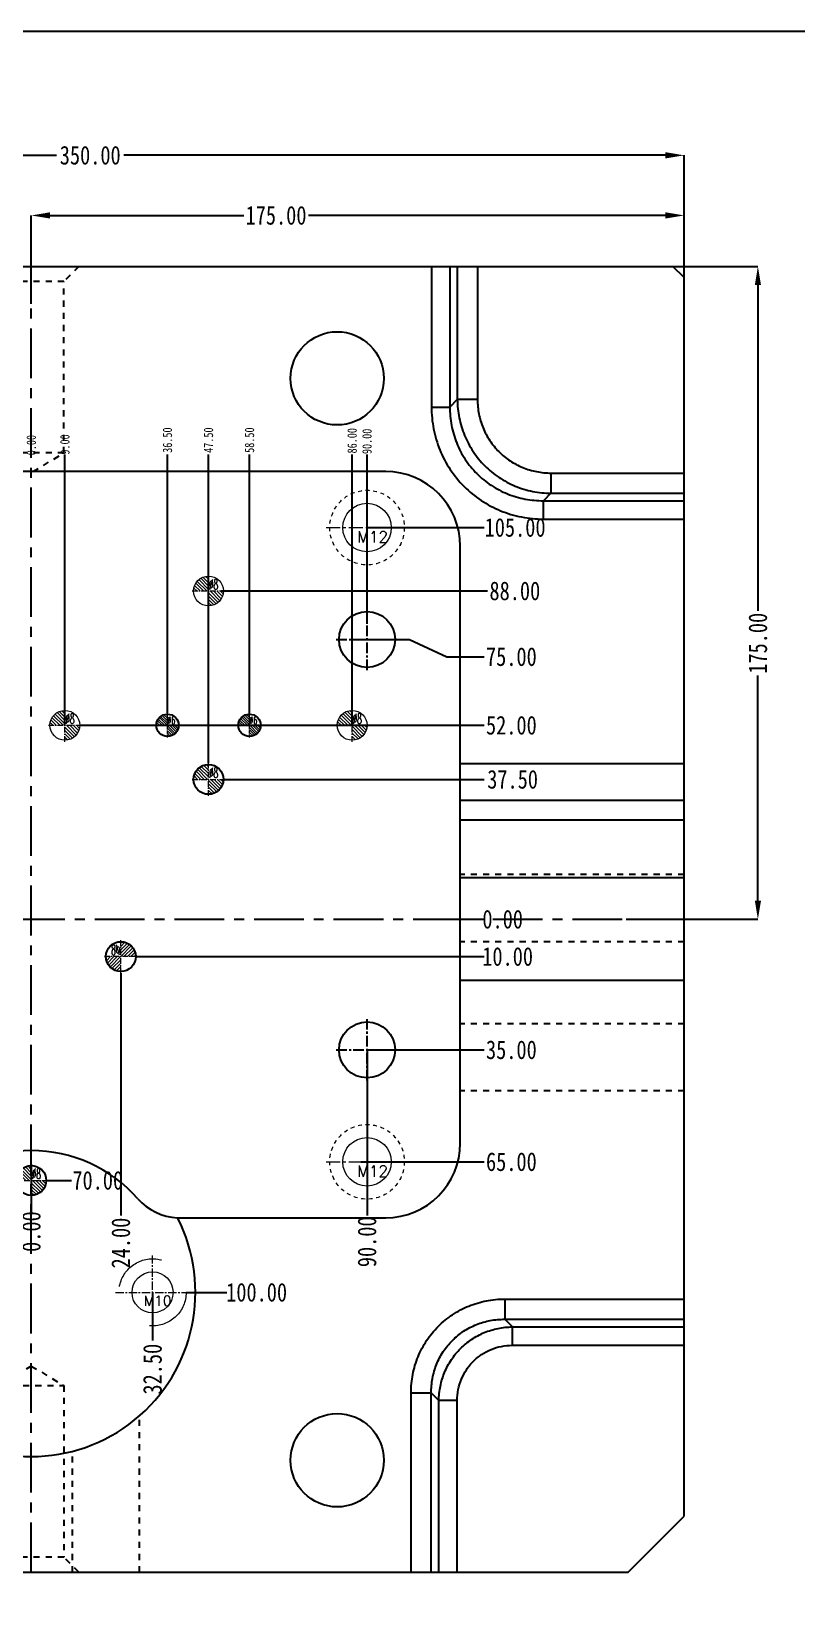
# Model space of a CAD drawing. Header units: millimetres. Extents: x 4 to 4769, y -754 to 1427.
# Drawn here: x 3049.6 to 3254.8, y 30.1 to 449.9 of the extents above; entities that cross this region are included whole.
import ezdxf
from ezdxf.enums import TextEntityAlignment as Align

# ---------------------------------------------------------------- set-up
doc = ezdxf.new("R2010")
doc.units = ezdxf.units.MM
doc.header["$LTSCALE"] = 16.335
doc.header["$PDMODE"] = 3
doc.header["$PDSIZE"] = 0.3125
doc.linetypes.add('CENTER', pattern=[0.6, 0.375, -0.075, 0.075, -0.075])
doc.linetypes.add('HIDDEN', pattern=[0.2, 0.1, -0.1])
doc.layers.get('0').update_dxf_attribs({"linetype": 'CONTINUOUS'})
doc.layers.get('Defpoints').update_dxf_attribs({"linetype": 'CONTINUOUS'})
doc.layers.add('DEFAULT_2', color=8, linetype='HIDDEN')
for name, color, linetype, lineweight in [('dim', 82, 'CONTINUOUS', 9), ('epin', 13, 'CONTINUOUS', 9), ('screw', 33, 'CONTINUOUS', 13)]:
    doc.layers.add(name, color=color, linetype=linetype, lineweight=lineweight)
doc.styles.get("Standard").update_dxf_attribs({"font": 'txt', "width": 0.8})
doc.styles.add('TXT', font='txt.shx', dxfattribs={"bigfont": 'gbcbig.shx'})
doc.styles.add('TXT05', font='txt.shx', dxfattribs={"width": 0.5, "bigfont": 'gbcbig.shx'})
doc.dimstyles.get("Standard").update_dxf_attribs({"dimtxt": 0.15625, "dimasz": 0.1875, "dimexe": 0.125, "dimexo": 0.0625, "dimtad": 0, "dimtih": 1, "dimtoh": 1, "dimdsep": 46, "dimtxsty": 'Standard', "dimcen": 0.09, "dimadec": 0, "dimazin": 0, "dimtp": 0.01, "dimtm": 0.01, "dimtfac": 1, "dimtofl": 0, "dimtmove": 0, "dimatfit": 3, "dimfxl": 0, "dimtolj": 1, "dimarcsym": 0})

# ---------------------------------------------------------------- blocks, each defined once
blk = doc.blocks.new('epin_ejp_8')
at = {"layer": 'epin'}
h = blk.add_hatch(dxfattribs=at)
h.set_pattern_fill('_ANSI31', color=123, scale=0.2, angle=90, style=0)
h.set_pattern_definition([(135, (-1217.56114, 35.9661), (-0.4490128, -0.4490128), [])])
h.paths.add_polyline_path([(0, 4, 0.414214), (-4, 0), (0, 0)])
h.paths.add_polyline_path([(4, 0), (0, 0), (0, -4, 0.414214)])
at = {"layer": 'epin', "color": 1, "linetype": 'CENTER', "ltscale": 0.248791}
for p, q in [((0, -4.4), (0, 4.4)), ((-4.4, 0), (4.4, 0))]:
    blk.add_line(p, q, dxfattribs=at)
at = {"layer": 'epin'}
blk.add_circle((0, 0), 4, dxfattribs=at)
at = {"layer": 'epin', "color": 6, "style": 'TXT05', "width": 0.5}
blk.add_text('%%c8', height=2.8, dxfattribs=at).set_placement((0.16, 0.4))
blk = doc.blocks.new('epin_ejp_6')
at = {"layer": 'epin'}
h = blk.add_hatch(dxfattribs=at)
h.set_pattern_fill('_ANSI31', color=123, scale=0.15, angle=90, style=0)
h.set_pattern_definition([(135, (-648.39147, -667.1919), (-0.3367596, -0.3367596), [])])
h.paths.add_polyline_path([(0, 3, 0.4142136), (-3, 0), (0, 0)])
h.paths.add_polyline_path([(3, 0), (0, 0), (0, -3, 0.4142136)])
at = {"layer": 'epin', "color": 1, "linetype": 'CENTER', "ltscale": 0.12}
for p, q in [((-3.3, 0), (3.3, 0)), ((0, -3.3), (0, 3.3))]:
    blk.add_line(p, q, dxfattribs=at)
at = {"layer": 'epin'}
blk.add_circle((0, 0), 3, dxfattribs=at)
at = {"layer": 'epin', "color": 6, "style": 'TXT05', "width": 0.5}
blk.add_text('%%c6', height=2.1, dxfattribs=at).set_placement((0.995, 1.35), align=Align.MIDDLE)
blk = doc.blocks.new('screw_m12_i')
at = {"layer": 'screw', "color": 1, "linetype": 'CENTER', "ltscale": 0.621977}
for p, q in [((0, -11), (0, 11)), ((-11, 0), (11, 0))]:
    blk.add_line(p, q, dxfattribs=at)
at = {"layer": 'screw', "color": 8, "linetype": 'HIDDEN', "ltscale": 0.621977}
blk.add_circle((0, 0), 10, dxfattribs=at)
at = {"layer": 'screw', "color": 33}
blk.add_circle((0, 0), 6.5, dxfattribs=at)
at = {"layer": 'screw', "color": 6, "style": 'TXT'}
blk.add_text('M12', height=3, dxfattribs=at).set_placement((-2.6, -4))
blk = doc.blocks.new('screw_m10_i')
at = {"layer": 'screw', "color": 1, "linetype": 'CENTER', "ltscale": 0.36}
for p, q in [((0, -9.9), (0, 9.9)), ((-9.9, 0), (9.9, 0))]:
    blk.add_line(p, q, dxfattribs=at)
at = {"layer": 'screw', "color": 8, "linetype": 'HIDDEN', "ltscale": 9.144}
blk.add_circle((0, 0), 9, dxfattribs=at)
at = {"layer": 'screw', "color": 33}
blk.add_circle((0, 0), 5.5, dxfattribs=at)
at = {"layer": 'screw', "color": 6, "style": 'TXT'}
blk.add_text('M10', height=2.7, dxfattribs=at).set_placement((-2.34, -3.6))
blk = doc.blocks.new('*D230')
at = {"color": 4, "lineweight": -2, "transparency": 16777216}
for p, q in [((3049.62, 376.9), (3049.62, 400.55)), ((3054.62, 400.55), (3106.56, 400.55)), ((3219.62, 400.55), (3123.89, 400.55)), ((3224.62, 372.09), (3224.62, 400.55))]:
    blk.add_line(p, q, dxfattribs=at)
at = {"color": 4, "transparency": 16777216}
for points in [[(3054.62, 401.39), (3054.62, 399.72), (3049.62, 400.55)], [(3219.62, 401.39), (3219.62, 399.72), (3224.62, 400.55)]]:
    blk.add_solid(points, dxfattribs=at)
at = {"layer": 'Defpoints', "color": 0, "transparency": 16777216}
for p in [(3049.62, 400.55), (3049.62, 376.9), (3224.62, 372.09)]:
    blk.add_point(p, dxfattribs=at)
at = {"color": 6, "transparency": 16777216, "insert": (3115.22, 400.55), "char_height": 5, "attachment_point": 5}
blk.add_mtext('\\A1;175.00', dxfattribs=at)
blk = doc.blocks.new('*D231')
at = {"color": 4, "lineweight": -2, "transparency": 16777216}
for p, q in [((2874.62, 372.09), (2874.62, 416.66)), ((2879.62, 416.66), (3056.41, 416.66)), ((3219.62, 416.66), (3074.41, 416.66)), ((3224.62, 372.09), (3224.62, 416.66))]:
    blk.add_line(p, q, dxfattribs=at)
at = {"color": 4, "transparency": 16777216}
for points in [[(2879.62, 417.5), (2879.62, 415.83), (2874.62, 416.66)], [(3219.62, 417.5), (3219.62, 415.83), (3224.62, 416.66)]]:
    blk.add_solid(points, dxfattribs=at)
at = {"layer": 'Defpoints', "color": 0, "transparency": 16777216}
for p in [(2874.62, 416.66), (2874.62, 372.09), (3224.62, 372.09)]:
    blk.add_point(p, dxfattribs=at)
at = {"color": 6, "transparency": 16777216, "insert": (3065.41, 416.66), "char_height": 5, "attachment_point": 5}
blk.add_mtext('\\A1;350.00', dxfattribs=at)
blk = doc.blocks.new('*D232')
at = {"color": 4, "lineweight": -2, "transparency": 16777216}
for p, q in [((3209.08, 386.89), (3244.4, 386.89)), ((3244.4, 381.89), (3244.4, 294.53)), ((3244.4, 216.89), (3244.4, 277.2)), ((3209.08, 211.89), (3244.4, 211.89))]:
    blk.add_line(p, q, dxfattribs=at)
at = {"color": 4, "transparency": 16777216}
for points in [[(3243.57, 381.89), (3245.24, 381.89), (3244.4, 386.89)], [(3243.57, 216.89), (3245.24, 216.89), (3244.4, 211.89)]]:
    blk.add_solid(points, dxfattribs=at)
at = {"layer": 'Defpoints', "color": 0, "transparency": 16777216}
for p in [(3209.08, 386.89), (3209.08, 211.89), (3244.4, 211.89)]:
    blk.add_point(p, dxfattribs=at)
at = {"color": 6, "transparency": 16777216, "insert": (3244.4, 285.87), "char_height": 5, "attachment_point": 5, "rotation": 90}
blk.add_mtext('\\A1;175.00', dxfattribs=at)
blk = doc.blocks.new('*D233')
at = {"color": 4, "lineweight": -2, "transparency": 16777216}
blk.add_line((3155.73, 211.89), (3170.98, 211.89), dxfattribs=at)
at = {"layer": 'Defpoints', "color": 0, "transparency": 16777216}
for p in [(3049.62, 211.89), (3155.73, 211.89), (3170.98, 211.89)]:
    blk.add_point(p, dxfattribs=at)
at = {"color": 6, "transparency": 16777216, "insert": (3175.98, 211.89), "char_height": 5, "attachment_point": 5}
blk.add_mtext('\\A1;0.00', dxfattribs=at)
blk = doc.blocks.new('*D234')
at = {"color": 4, "lineweight": -2, "transparency": 16777216}
blk.add_line((3101.52, 249.38), (3170.98, 249.38), dxfattribs=at)
at = {"layer": 'Defpoints', "color": 0, "transparency": 16777216}
for p in [(3101.52, 249.38), (3170.98, 249.38), (3049.62, 211.89)]:
    blk.add_point(p, dxfattribs=at)
at = {"color": 6, "transparency": 16777216, "insert": (3178.64, 249.38), "char_height": 5, "attachment_point": 5}
blk.add_mtext('\\A1;37.50', dxfattribs=at)
blk = doc.blocks.new('*D235')
at = {"color": 4, "lineweight": -2, "transparency": 16777216}
for p, q in [((3063.02, 263.89), (3150.98, 263.89)), ((3150.98, 263.89), (3160.98, 263.88)), ((3160.98, 263.88), (3170.98, 263.88))]:
    blk.add_line(p, q, dxfattribs=at)
at = {"layer": 'Defpoints', "color": 0, "transparency": 16777216}
for p in [(3063.02, 263.89), (3170.98, 263.88), (3049.62, 211.89)]:
    blk.add_point(p, dxfattribs=at)
at = {"color": 6, "transparency": 16777216, "insert": (3178.31, 263.88), "char_height": 5, "attachment_point": 5}
blk.add_mtext('\\A1;52.00', dxfattribs=at)
blk = doc.blocks.new('*D237')
at = {"color": 4, "lineweight": -2, "transparency": 16777216}
for p, q in [((3134.81, 286.89), (3150.98, 286.89)), ((3150.98, 286.89), (3160.98, 282.26)), ((3160.98, 282.26), (3170.98, 282.26))]:
    blk.add_line(p, q, dxfattribs=at)
at = {"layer": 'Defpoints', "color": 0, "transparency": 16777216}
for p in [(3134.81, 286.89), (3170.98, 282.26), (3049.62, 211.89)]:
    blk.add_point(p, dxfattribs=at)
at = {"color": 6, "transparency": 16777216, "insert": (3178.31, 282.26), "char_height": 5, "attachment_point": 5}
blk.add_mtext('\\A1;75.00', dxfattribs=at)
blk = doc.blocks.new('*D238')
at = {"color": 4, "lineweight": -2, "transparency": 16777216}
blk.add_line((3139.62, 316.89), (3170.98, 316.89), dxfattribs=at)
at = {"layer": 'Defpoints', "color": 0, "transparency": 16777216}
for p in [(3139.62, 316.89), (3170.98, 316.89), (3049.62, 211.89)]:
    blk.add_point(p, dxfattribs=at)
at = {"color": 6, "transparency": 16777216, "insert": (3179.31, 316.89), "char_height": 5, "attachment_point": 5}
blk.add_mtext('\\A1;105.00', dxfattribs=at)
blk = doc.blocks.new('*D239')
at = {"color": 4, "lineweight": -2, "transparency": 16777216}
blk.add_line((3078.02, 201.89), (3170.98, 201.89), dxfattribs=at)
at = {"layer": 'Defpoints', "color": 0, "transparency": 16777216}
for p in [(3049.62, 211.89), (3078.02, 201.89), (3170.98, 201.89)]:
    blk.add_point(p, dxfattribs=at)
at = {"color": 6, "transparency": 16777216, "insert": (3177.31, 201.89), "char_height": 5, "attachment_point": 5}
blk.add_mtext('\\A1;10.00', dxfattribs=at)
blk = doc.blocks.new('*D240')
at = {"color": 4, "lineweight": -2, "transparency": 16777216}
blk.add_line((3139.62, 176.89), (3170.98, 176.89), dxfattribs=at)
at = {"layer": 'Defpoints', "color": 0, "transparency": 16777216}
for p in [(3049.62, 211.89), (3139.62, 176.89), (3170.98, 176.89)]:
    blk.add_point(p, dxfattribs=at)
at = {"color": 6, "transparency": 16777216, "insert": (3178.31, 176.89), "char_height": 5, "attachment_point": 5}
blk.add_mtext('\\A1;35.00', dxfattribs=at)
blk = doc.blocks.new('*D241')
at = {"color": 4, "lineweight": -2, "transparency": 16777216}
blk.add_line((3137.99, 146.89), (3170.98, 146.89), dxfattribs=at)
at = {"layer": 'Defpoints', "color": 0, "transparency": 16777216}
for p in [(3049.62, 211.89), (3137.99, 146.89), (3170.98, 146.89)]:
    blk.add_point(p, dxfattribs=at)
at = {"color": 6, "transparency": 16777216, "insert": (3178.31, 146.89), "char_height": 5, "attachment_point": 5}
blk.add_mtext('\\A1;65.00', dxfattribs=at)
blk = doc.blocks.new('*D242')
at = {"color": 4, "lineweight": -2, "transparency": 16777216}
blk.add_line((3054.02, 141.89), (3060.43, 141.89), dxfattribs=at)
at = {"layer": 'Defpoints', "color": 0, "transparency": 16777216}
for p in [(3049.62, 211.89), (3054.02, 141.89), (3060.43, 141.89)]:
    blk.add_point(p, dxfattribs=at)
at = {"color": 6, "transparency": 16777216, "insert": (3067.43, 141.89), "char_height": 5, "attachment_point": 5}
blk.add_mtext('\\A1;70.00', dxfattribs=at)
blk = doc.blocks.new('*D243')
at = {"color": 4, "lineweight": -2, "transparency": 16777216}
blk.add_line((3091.12, 111.89), (3102.02, 111.89), dxfattribs=at)
at = {"layer": 'Defpoints', "color": 0, "transparency": 16777216}
for p in [(3049.62, 211.89), (3091.12, 111.89), (3102.02, 111.89)]:
    blk.add_point(p, dxfattribs=at)
at = {"color": 6, "transparency": 16777216, "insert": (3110.02, 111.89), "char_height": 5, "attachment_point": 5}
blk.add_mtext('\\A1;100.00', dxfattribs=at)
blk = doc.blocks.new('*D244')
at = {"color": 4, "lineweight": -2, "transparency": 16777216}
blk.add_line((3082.12, 111.89), (3082.12, 98.97), dxfattribs=at)
at = {"layer": 'Defpoints', "color": 0, "transparency": 16777216}
for p in [(3049.62, 211.89), (3082.12, 111.89), (3082.12, 98.97)]:
    blk.add_point(p, dxfattribs=at)
at = {"color": 6, "transparency": 16777216, "insert": (3082.12, 91.3), "char_height": 5, "attachment_point": 5, "rotation": 90}
blk.add_mtext('\\A1;32.50', dxfattribs=at)
blk = doc.blocks.new('*D245')
at = {"color": 4, "lineweight": -2, "transparency": 16777216}
blk.add_line((3049.62, 146.29), (3049.62, 133.18), dxfattribs=at)
at = {"layer": 'Defpoints', "color": 0, "transparency": 16777216}
for p in [(3049.62, 211.89), (3049.62, 146.29), (3049.62, 133.18)]:
    blk.add_point(p, dxfattribs=at)
at = {"color": 6, "transparency": 16777216, "insert": (3049.62, 128.18), "char_height": 5, "attachment_point": 5, "rotation": 90}
blk.add_mtext('\\A1;0.00', dxfattribs=at)
blk = doc.blocks.new('*D246')
at = {"layer": 'Defpoints', "color": 0, "transparency": 16777216}
for p in [(3058.62, 336.49), (3058.62, 263.89), (3049.62, 211.89)]:
    blk.add_point(p, dxfattribs=at)
at = {"layer": 'dim', "color": 4, "lineweight": -2, "transparency": 16777216}
blk.add_line((3058.62, 263.89), (3058.62, 336.49), dxfattribs=at)
at = {"layer": 'dim', "color": 6, "transparency": 16777216, "insert": (3058.62, 339.16), "char_height": 2.5, "attachment_point": 5, "rotation": 90}
blk.add_mtext('\\A1;9.00', dxfattribs=at)
blk = doc.blocks.new('*D247')
at = {"layer": 'Defpoints', "color": 0, "transparency": 16777216}
for p in [(3049.62, 336.49), (3049.62, 336.49), (3049.62, 211.89)]:
    blk.add_point(p, dxfattribs=at)
at = {"layer": 'dim', "color": 6, "transparency": 16777216, "insert": (3049.62, 338.99), "char_height": 2.5, "attachment_point": 5, "rotation": 90}
blk.add_mtext('\\A1;0.00', dxfattribs=at)
blk = doc.blocks.new('*D248')
at = {"layer": 'Defpoints', "color": 0, "transparency": 16777216}
for p in [(3086.12, 336.49), (3086.12, 267.18), (3049.62, 211.89)]:
    blk.add_point(p, dxfattribs=at)
at = {"layer": 'dim', "color": 4, "lineweight": -2, "transparency": 16777216}
blk.add_line((3086.12, 267.18), (3086.12, 336.49), dxfattribs=at)
at = {"layer": 'dim', "color": 6, "transparency": 16777216, "insert": (3086.12, 340.32), "char_height": 2.5, "attachment_point": 5, "rotation": 90}
blk.add_mtext('\\A1;36.50', dxfattribs=at)
blk = doc.blocks.new('*D249')
at = {"layer": 'Defpoints', "color": 0, "transparency": 16777216}
for p in [(3097.12, 336.49), (3097.12, 253.78), (3049.62, 211.89)]:
    blk.add_point(p, dxfattribs=at)
at = {"layer": 'dim', "color": 4, "lineweight": -2, "transparency": 16777216}
blk.add_line((3097.12, 253.78), (3097.12, 336.49), dxfattribs=at)
at = {"layer": 'dim', "color": 6, "transparency": 16777216, "insert": (3097.12, 340.32), "char_height": 2.5, "attachment_point": 5, "rotation": 90}
blk.add_mtext('\\A1;47.50', dxfattribs=at)
blk = doc.blocks.new('*D250')
at = {"layer": 'Defpoints', "color": 0, "transparency": 16777216}
for p in [(3108.12, 336.49), (3108.12, 266.88), (3049.62, 211.89)]:
    blk.add_point(p, dxfattribs=at)
at = {"layer": 'dim', "color": 4, "lineweight": -2, "transparency": 16777216}
blk.add_line((3108.12, 266.88), (3108.12, 336.49), dxfattribs=at)
at = {"layer": 'dim', "color": 6, "transparency": 16777216, "insert": (3108.12, 340.32), "char_height": 2.5, "attachment_point": 5, "rotation": 90}
blk.add_mtext('\\A1;58.50', dxfattribs=at)
blk = doc.blocks.new('*D251')
at = {"layer": 'Defpoints', "color": 0, "transparency": 16777216}
for p in [(3135.62, 336.49), (3135.62, 263.89), (3049.62, 211.89)]:
    blk.add_point(p, dxfattribs=at)
at = {"layer": 'dim', "color": 4, "lineweight": -2, "transparency": 16777216}
blk.add_line((3135.62, 263.89), (3135.62, 336.49), dxfattribs=at)
at = {"layer": 'dim', "color": 6, "transparency": 16777216, "insert": (3135.62, 340.16), "char_height": 2.5, "attachment_point": 5, "rotation": 90}
blk.add_mtext('\\A1;86.00', dxfattribs=at)
blk = doc.blocks.new('*D252')
at = {"layer": 'Defpoints', "color": 0, "transparency": 16777216}
for p in [(3139.62, 336.49), (3139.62, 291.04), (3049.62, 211.89)]:
    blk.add_point(p, dxfattribs=at)
at = {"layer": 'dim', "color": 4, "lineweight": -2, "transparency": 16777216}
blk.add_line((3139.62, 291.04), (3139.62, 336.49), dxfattribs=at)
at = {"layer": 'dim', "color": 6, "transparency": 16777216, "insert": (3139.62, 339.99), "char_height": 2.5, "attachment_point": 5, "rotation": 90}
blk.add_mtext('\\A1;90.00', dxfattribs=at)
blk = doc.blocks.new('*D253')
at = {"color": 4, "lineweight": -2, "transparency": 16777216}
blk.add_line((3073.62, 197.49), (3073.62, 132.45), dxfattribs=at)
at = {"layer": 'Defpoints', "color": 0, "transparency": 16777216}
for p in [(3049.62, 211.89), (3073.62, 197.49), (3073.62, 132.45)]:
    blk.add_point(p, dxfattribs=at)
at = {"color": 6, "transparency": 16777216, "insert": (3073.62, 125.11), "char_height": 5, "attachment_point": 5, "rotation": 90}
blk.add_mtext('\\A1;24.00', dxfattribs=at)
blk = doc.blocks.new('*D254')
at = {"color": 4, "lineweight": -2, "transparency": 16777216}
blk.add_line((3139.62, 176.89), (3139.62, 132.45), dxfattribs=at)
at = {"layer": 'Defpoints', "color": 0, "transparency": 16777216}
for p in [(3049.62, 211.89), (3139.62, 176.89), (3139.62, 132.45)]:
    blk.add_point(p, dxfattribs=at)
at = {"color": 6, "transparency": 16777216, "insert": (3139.62, 125.45), "char_height": 5, "attachment_point": 5, "rotation": 90}
blk.add_mtext('\\A1;90.00', dxfattribs=at)
blk = doc.blocks.new('*D288')
at = {"color": 4, "lineweight": -2, "transparency": 16777216}
blk.add_line((3100.42, 299.89), (3171.91, 299.89), dxfattribs=at)
at = {"layer": 'Defpoints', "color": 0, "transparency": 16777216}
for p in [(3100.42, 299.89), (3171.91, 299.89), (3049.62, 211.89)]:
    blk.add_point(p, dxfattribs=at)
at = {"color": 6, "transparency": 16777216, "insert": (3179.24, 299.89), "char_height": 5, "attachment_point": 5}
blk.add_mtext('\\A1;88.00', dxfattribs=at)
blk = doc.blocks.new('*D289')
at = {"color": 4, "lineweight": -2, "transparency": 16777216}
blk.add_line((2998.82, 299.89), (2926.15, 299.89), dxfattribs=at)
at = {"layer": 'Defpoints', "color": 0, "transparency": 16777216}
for p in [(2926.15, 299.89), (2998.82, 299.89), (3049.62, 211.89)]:
    blk.add_point(p, dxfattribs=at)
at = {"color": 6, "transparency": 16777216, "insert": (2918.82, 299.89), "char_height": 5, "attachment_point": 5}
blk.add_mtext('\\A1;88.00', dxfattribs=at)

msp = doc.modelspace()

# ---------------------------------------------------------------- linework, layer by layer
at = {"color": 7, "linetype": 'Continuous'}
for p, q in [((2877.619, 386.885), (3221.619, 386.885)), ((3156.896, 386.885), (3156.896, 349.2)), ((3161.821, 386.885), (3161.821, 349.2)), ((3163.817, 386.885), (3163.817, 351.196)), ((3169.234, 386.885), (3169.234, 351.196)), ((3224.619, 383.885), (3221.619, 386.885)), ((3224.619, 51.885), (3224.619, 383.885)), ((3156.896, 349.2), (3161.821, 349.2)), ((3163.817, 351.196), (3161.821, 349.2)), ((3169.234, 351.196), (3163.817, 351.196)), ((3144.619, 331.885), (2954.619, 331.885)), ((3188.93, 331.5), (3188.93, 326.084)), ((3188.93, 331.5), (3224.619, 331.5)), ((3188.93, 326.084), (3186.933, 324.087)), ((3186.933, 319.163), (3186.933, 324.087)), ((3186.933, 324.087), (3224.619, 324.087)), ((3188.93, 326.084), (3224.619, 326.084)), ((3186.933, 319.163), (3224.619, 319.163)), ((3164.619, 151.885), (3164.619, 311.885)), ((3224.619, 253.594), (3164.619, 253.594)), ((3224.619, 243.746), (3164.619, 243.746)), ((3224.619, 238.43), (3164.619, 238.43)), ((3224.619, 222.964), (3164.619, 222.964)), ((3224.619, 195.506), (3164.619, 195.506)), ((3088.81, 131.885), (3144.619, 131.885)), ((3176.523, 110.093), (3224.619, 110.093)), ((3176.523, 110.093), (3176.523, 104.677)), ((3176.523, 104.677), (3224.619, 104.677)), ((3178.573, 102.627), (3176.523, 104.677)), ((3178.573, 102.627), (3224.619, 102.627)), ((3178.573, 97.703), (3178.573, 102.627)), ((3178.573, 97.703), (3224.619, 97.703)), ((3151.411, 84.98), (3156.827, 84.98)), ((3151.411, 36.885), (3151.411, 84.98)), ((3158.877, 82.931), (3156.827, 84.98)), ((3156.827, 36.885), (3156.827, 84.98)), ((3163.801, 82.931), (3158.877, 82.931)), ((3158.877, 36.885), (3158.877, 82.931)), ((3163.801, 36.885), (3163.801, 82.931)), ((3209.619, 36.885), (3224.619, 51.885)), ((2877.619, 36.885), (3209.619, 36.885))]:
    msp.add_line(p, q, dxfattribs=at)
at = {"color": 1, "linetype": 'CENTER', "ltscale": 2.176921}
for p, q in [((3049.619, 36.885), (3049.619, 386.885)), ((2874.619, 211.885), (3224.619, 211.885))]:
    msp.add_line(p, q, dxfattribs=at)
at = {"color": 1, "linetype": 'CENTER', "ltscale": 0.466483}
for p, q in [((3139.619, 278.635), (3139.619, 295.135)), ((3131.369, 286.885), (3147.869, 286.885)), ((3139.619, 168.635), (3139.619, 185.135)), ((3131.369, 176.885), (3147.869, 176.885))]:
    msp.add_line(p, q, dxfattribs=at)
msp.add_lwpolyline([(2815.108, 449.898), (3526.143, 449.898), (3526.143, -232.949), (2815.108, -232.949)], close=True)
at = {"color": 7, "linetype": 'Continuous'}
for centre, radius in [((3131.619, 356.885), 12.5), ((3139.619, 286.885), 7.5), ((3086.119, 263.885), 3), ((3108.119, 263.885), 3), ((3097.119, 249.385), 4), ((3073.619, 201.885), 4), ((3139.619, 176.885), 7.5), ((3049.619, 141.885), 4), ((3131.619, 66.885), 12.5)]:
    msp.add_circle(centre, radius, dxfattribs=at)
for centre, radius, start, end in [((3144.619, 311.885), 20, 0, 90), ((3144.619, 151.885), 20, 270, 0), ((3049.619, 111.885), 38, 41.32866, 138.67134), ((3089.418, 146.885), 15, 221.32866, 267.65721), ((3049.619, 111.885), 44, 152.96431, 27.03569)]:
    msp.add_arc(centre, radius, start, end, dxfattribs=at)
for points, knots in [([(3156.896, 349.2), (3156.896, 347.234), (3157.273, 343.293), (3158.968, 337.608), (3161.743, 332.361), (3165.5, 327.767), (3170.094, 324.01), (3175.34, 321.235), (3181.026, 319.54), (3184.967, 319.163), (3186.933, 319.163)], [0, 0, 0, 0, 0.1250087, 0.2500071, 0.3750005, 0.4999915, 0.6249825, 0.7499758, 0.8749763, 1, 1, 1, 1]), ([(3161.821, 349.2), (3161.811, 347.553), (3162.107, 344.25), (3163.5, 339.479), (3165.808, 335.073), (3168.952, 331.219), (3172.806, 328.075), (3177.211, 325.767), (3181.983, 324.373), (3185.287, 324.078), (3186.933, 324.087)], [0, 0, 0, 0, 0.1249825, 0.2499757, 0.3749802, 0.4999914, 0.6250026, 0.750007, 0.8750023, 1, 1, 1, 1]), ([(3163.817, 351.196), (3163.828, 349.557), (3164.164, 346.272), (3165.606, 341.54), (3167.938, 337.173), (3171.078, 333.346), (3174.906, 330.206), (3179.272, 327.873), (3184.005, 326.431), (3187.291, 326.094), (3188.93, 326.084)], [0, 0, 0, 0, 0.1249728, 0.2499549, 0.374964, 0.499983, 0.6250019, 0.750015, 0.8750128, 1, 1, 1, 1]), ([(3169.234, 351.196), (3169.234, 349.908), (3169.481, 347.323), (3170.592, 343.595), (3172.411, 340.155), (3174.875, 337.143), (3177.887, 334.679), (3181.328, 332.859), (3185.056, 331.747), (3187.641, 331.5), (3188.93, 331.5)], [0, 0, 0, 0, 0.1250108, 0.2500002, 0.3749931, 0.4999828, 0.6249725, 0.7499693, 0.8749748, 1, 1, 1, 1]), ([(3151.411, 84.98), (3151.411, 86.624), (3151.726, 89.919), (3153.142, 94.672), (3155.462, 99.059), (3158.604, 102.899), (3162.445, 106.041), (3166.831, 108.361), (3171.584, 109.778), (3174.88, 110.093), (3176.523, 110.093)], [0, 0, 0, 0, 0.1250095, 0.2500094, 0.3750043, 0.4999912, 0.6249806, 0.7499762, 0.8749777, 1, 1, 1, 1]), ([(3156.827, 84.98), (3156.817, 86.273), (3157.042, 88.866), (3158.127, 92.614), (3159.934, 96.075), (3162.4, 99.103), (3165.428, 101.569), (3168.89, 103.376), (3172.637, 104.461), (3175.231, 104.687), (3176.523, 104.677)], [0, 0, 0, 0, 0.1249569, 0.2499462, 0.3749635, 0.499991, 0.6250212, 0.7500393, 0.8750302, 1, 1, 1, 1]), ([(3158.877, 82.931), (3158.886, 84.216), (3159.152, 86.791), (3160.286, 90.5), (3162.118, 93.923), (3164.58, 96.923), (3167.581, 99.386), (3171.003, 101.217), (3174.713, 102.351), (3177.288, 102.618), (3178.573, 102.627)], [0, 0, 0, 0, 0.1249584, 0.2499416, 0.37496, 0.499992, 0.6250241, 0.7500456, 0.8750365, 1, 1, 1, 1]), ([(3163.801, 82.931), (3163.801, 83.898), (3163.986, 85.836), (3164.819, 88.632), (3166.184, 91.212), (3168.032, 93.471), (3170.291, 95.32), (3172.872, 96.684), (3175.668, 97.518), (3177.606, 97.703), (3178.573, 97.703)], [0, 0, 0, 0, 0.1250086, 0.2500018, 0.3749986, 0.4999918, 0.6249853, 0.7499853, 0.8749862, 1, 1, 1, 1])]:
    msp.add_open_spline(points, degree=3, knots=knots, dxfattribs=at)
at = {"layer": 'DEFAULT_2', "color": 8, "linetype": 'HIDDEN'}
for p, q in [((3062.369, 386.885), (3058.369, 382.885)), ((3058.369, 382.885), (3040.869, 382.885)), ((3058.369, 336.885), (3058.369, 382.885)), ((3058.369, 336.885), (3040.869, 336.885)), ((3050.047, 331.885), (3058.369, 336.885)), ((3224.619, 223.885), (3164.619, 223.885)), ((3224.619, 205.885), (3164.619, 205.885)), ((3224.619, 183.885), (3164.619, 183.885)), ((3224.619, 165.885), (3164.619, 165.885)), ((3049.619, 92.143), (3040.869, 86.885)), ((3049.619, 92.143), (3058.369, 86.885)), ((3040.869, 86.885), (3058.369, 86.885)), ((3058.369, 86.885), (3058.369, 40.885)), ((3078.619, 36.885), (3078.619, 78.794)), ((3060.619, 36.885), (3060.619, 69.282)), ((3058.369, 40.885), (3040.869, 40.885)), ((3062.369, 36.885), (3058.369, 40.885))]:
    msp.add_line(p, q, dxfattribs=at)

# ---------------------------------------------------------------- block references
at = {"layer": 'epin'}
for name, p in [('epin_ejp_8', (3097.119, 299.885)), ('epin_ejp_8', (3058.619, 263.885)), ('epin_ejp_6', (3086.119, 263.885)), ('epin_ejp_8', (3135.619, 263.885)), ('epin_ejp_8', (3097.119, 249.385)), ('epin_ejp_8', (3049.619, 141.885))]:
    msp.add_blockref(name, p, dxfattribs=at)
at = {"layer": 'epin', "rotation": 359.9999971997667}
msp.add_blockref('epin_ejp_6', (3108.119, 263.885), dxfattribs=at)
at = {"layer": 'epin', "xscale": -1, "rotation": 359.9999999999978}
msp.add_blockref('epin_ejp_8', (3073.619, 201.885), dxfattribs=at)
at = {"layer": 'screw'}
for name, p in [('screw_m12_i', (3139.619, 316.885)), ('screw_m12_i', (3139.619, 146.885)), ('screw_m10_i', (3082.119, 111.885))]:
    msp.add_blockref(name, p, dxfattribs=at)

# ---------------------------------------------------------------- dimensions: what is measured, and where the dimension line sits
for base, p2, picture, middle in [((2874.619, 416.663), (2874.619, 372.091), '*D231', (3065.41, 416.663)), ((3049.619, 400.554), (3049.619, 376.901), '*D230', (3115.224, 400.554))]:
    dim = msp.add_linear_dim(base=base, p1=(3224.619, 372.091), p2=p2, dimstyle='Standard', override={"dimtxt": 5, "dimasz": 5, "dimexe": 0, "dimexo": 0, "dimgap": 0, "dimtih": 0, "dimtoh": 0, "dimzin": 0, "dimcen": 0, "dimclrd": 4, "dimclre": 4, "dimclrt": 6, "dimtp": 0, "dimtm": 0, "dimtzin": 0})
    dim.commit()
    dim.dimension.update_dxf_attribs({"geometry": picture, "text_midpoint": middle, "dimtype": 160})
dim = msp.add_linear_dim(base=(3244.403, 211.885), p1=(3209.079, 386.885), p2=(3209.079, 211.885), angle=90, dimstyle='Standard', override={"dimtxt": 5, "dimasz": 5, "dimexe": 0, "dimexo": 0, "dimgap": 0, "dimtih": 0, "dimtoh": 0, "dimzin": 0, "dimcen": 0, "dimclrd": 4, "dimclre": 4, "dimclrt": 6, "dimtp": 0, "dimtm": 0, "dimtzin": 0})
dim.commit()
dim.dimension.update_dxf_attribs({"geometry": '*D232', "text_midpoint": (3244.403, 285.866), "dimtype": 160})
for feature_location, offset, dtype, origin, picture, middle in [((3139.619, 316.885), (31.357, 0), 0, (3049.619, 211.885), '*D238', (3179.308, 316.885)), ((2998.819, 299.885), (-72.665, 0), 0, (3049.619, 211.885), '*D289', (2918.82, 299.885)), ((3100.419, 299.885), (71.489, 0), 0, (3049.619, 211.885), '*D288', (3179.241, 299.885)), ((3134.81, 286.885), (36.165, -4.625), 0, (3049.619, 211.885), '*D237', (3178.308, 282.26)), ((3063.019, 263.885), (107.957, -0.001), 0, (3049.619, 211.885), '*D235', (3178.308, 263.885)), ((3101.519, 249.385), (69.457, 0), 0, (3049.619, 211.885), '*D234', (3178.642, 249.385)), ((3155.727608348, 211.885205182), (15.247437148, 0), 0, (3049.618524936, 211.885205182), '*D233', (3175.975045495, 211.885205182)), ((3049.618524936, 146.285205172), (0, -13.105834307), 1, (3049.618524936, 211.885205182), '*D245', (3049.618524936, 128.179370865)), ((3078.019, 201.885), (92.957, 0), 0, (3049.619, 211.885), '*D239', (3177.308, 201.885)), ((3139.619, 176.885), (31.357, 0), 0, (3049.619, 211.885), '*D240', (3178.308, 176.885)), ((3137.987, 146.885), (32.988, 0), 0, (3049.619, 211.885), '*D241', (3178.308, 146.885)), ((3054.019, 141.885), (6.412, 0), 0, (3049.619, 211.885), '*D242', (3067.43, 141.885)), ((3091.119, 111.885), (10.899, 0), 0, (3049.619, 211.885), '*D243', (3110.017, 111.885)), ((3082.119, 111.885), (0, -12.914), 1, (3049.619, 211.885), '*D244', (3082.119, 91.304)), ((3073.619, 197.485), (0, -65.038), 1, (3049.619, 211.885), '*D253', (3073.619, 125.114)), ((3139.619, 176.885), (0, -44.438), 1, (3049.619, 211.885), '*D254', (3139.619, 125.447))]:
    dim = msp.add_ordinate_dim(feature_location=feature_location, offset=offset, dtype=dtype, origin=origin, dimstyle='Standard', override={"dimtxt": 5, "dimasz": 5, "dimexe": 0, "dimexo": 0, "dimgap": 0, "dimtih": 0, "dimtoh": 0, "dimzin": 0, "dimcen": 0, "dimclrd": 4, "dimclre": 4, "dimclrt": 6, "dimtp": 0, "dimtm": 0, "dimtzin": 0})
    dim.commit()
    dim.dimension.update_dxf_attribs({"geometry": picture, "text_midpoint": middle})
at = {"layer": 'dim'}
for feature_location, offset, origin, picture, middle in [((3086.119, 267.185), (0, 69.304), (3049.619, 211.885), '*D248', (3086.119, 340.322)), ((3097.119, 253.785), (0, 82.704), (3049.619, 211.885), '*D249', (3097.119, 340.322)), ((3108.119, 266.885), (0, 69.604), (3049.619, 211.885), '*D250', (3108.119, 340.322)), ((3135.619, 263.885), (0, 72.604), (3049.619, 211.885), '*D251', (3135.619, 340.156)), ((3049.618524936, 336.488980319), (0, 0), (3049.618524936, 211.885205182), '*D247', (3049.618524936, 338.988980319)), ((3139.619, 291.041), (0, 45.448), (3049.619, 211.885), '*D252', (3139.619, 339.989)), ((3058.619, 263.885), (0, 72.604), (3049.619, 211.885), '*D246', (3058.619, 339.156))]:
    dim = msp.add_ordinate_dim(feature_location=feature_location, offset=offset, dtype=1, origin=origin, dimstyle='Standard', override={"dimtxt": 2.5, "dimasz": 2, "dimexe": 0, "dimexo": 0, "dimgap": 0, "dimtih": 0, "dimtoh": 0, "dimzin": 0, "dimcen": 0, "dimclrd": 4, "dimclre": 4, "dimclrt": 6, "dimtp": 0, "dimtm": 0, "dimtzin": 0}, dxfattribs=at)
    dim.commit()
    dim.dimension.update_dxf_attribs({"geometry": picture, "text_midpoint": middle})

doc.saveas('drawing.dxf')
